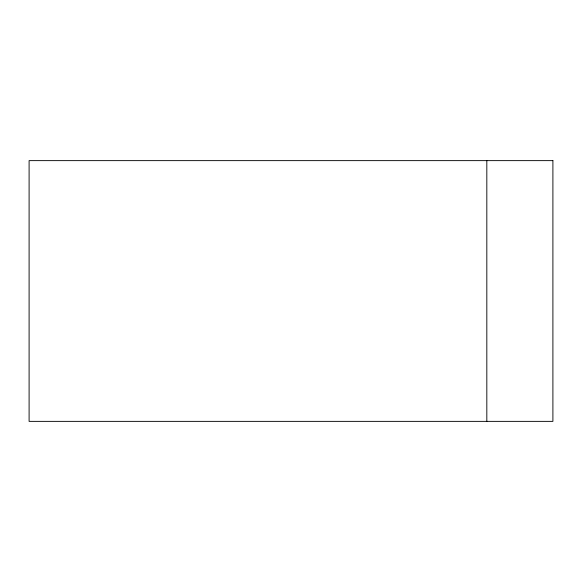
<?xml version="1.0" encoding="UTF-8"?>
<svg xmlns="http://www.w3.org/2000/svg" width="582" height="582" viewBox="0 0 582 582"><rect width="100%" height="100%" fill="white"/><g stroke="black" fill="none" stroke-linecap="round" stroke-linejoin="round"><path stroke-width="0.87" d="M486.821 160.632L486.821 421.368M552.9 160.632L29.1 160.632L29.1 421.368L552.9 421.368L552.9 160.632"/></g></svg>
